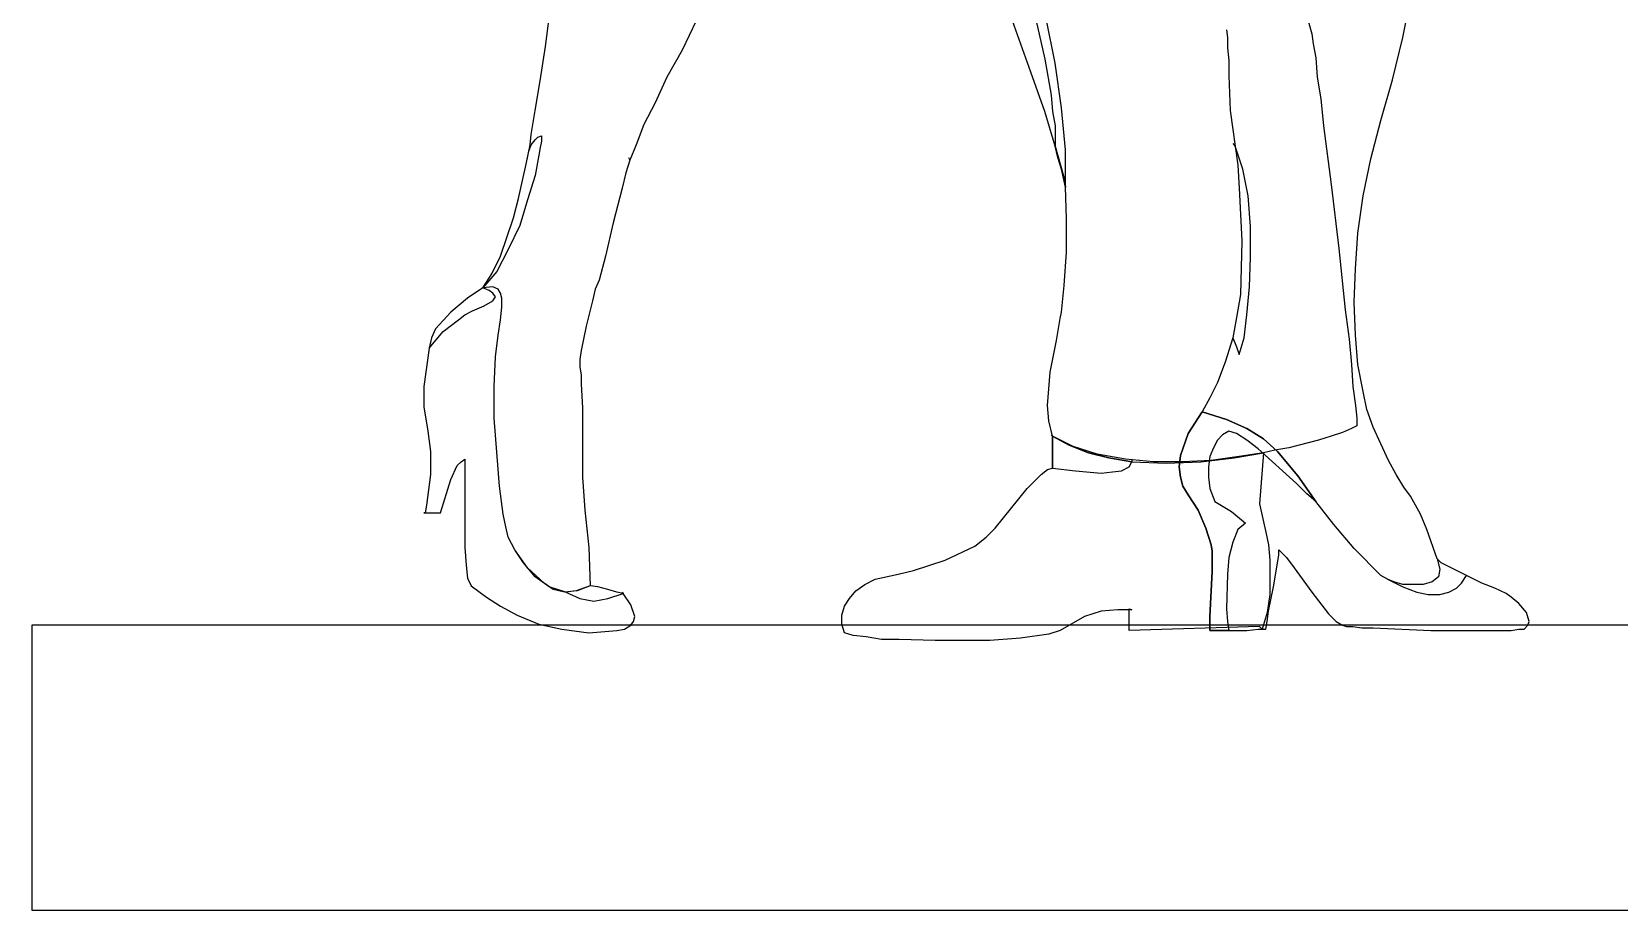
# Model space of a CAD drawing. Extents: x 0 to 10.6, y 0 to 13.5.
# Drawn here: x 0 to 6.34, y 0 to 3.51 of the extents above; entities that cross this region are included whole.
import ezdxf

# ---------------------------------------------------------------- set-up
doc = ezdxf.new("R2010")
doc.units = 0
doc.layers.add('CK_LEVEL_1', color=7, linetype='CONTINUOUS')

msp = doc.modelspace()

# ---------------------------------------------------------------- linework, layer by layer
at = {"layer": 'CK_LEVEL_1', "color": 2, "linetype": 'CONTINUOUS'}
for p, q in [((2.051099, 3.449112), (2.102121, 3.836882)), ((3.989949, 3.347068), (3.872598, 3.673611)), ((5.4747, 3.484828), (5.510416, 3.658304)), ((2.653163, 3.551157), (2.597038, 3.433806)), ((4.010358, 3.556259), (4.046074, 3.39809)), ((4.086892, 3.382783), (4.051176, 3.561362)), ((5.097134, 3.551157), (5.112441, 3.500135)), ((4.770591, 3.515441), (4.775694, 3.484828)), ((5.112441, 3.500135), (5.117543, 3.459317)), ((2.03069, 3.311352), (2.051099, 3.449112)), ((2.597038, 3.433806), (2.535811, 3.326659)), ((4.775694, 3.484828), (4.775694, 3.44401)), ((4.775694, 3.44401), (4.780796, 3.392988)), ((5.117543, 3.459317), (5.127748, 3.403192)), ((5.433882, 3.316454), (5.4747, 3.484828)), ((4.046074, 3.39809), (4.071585, 3.255227)), ((4.112403, 3.204205), (4.086892, 3.382783)), ((4.780796, 3.392988), (4.780796, 3.331761)), ((5.127748, 3.403192), (5.13285, 3.326659)), ((2.010281, 3.194), (2.03069, 3.311352)), ((2.535811, 3.326659), (2.489891, 3.224614)), ((4.046074, 3.188898), (3.989949, 3.347068)), ((4.780796, 3.331761), (4.785898, 3.194)), ((5.13285, 3.326659), (5.148157, 3.239921)), ((5.387962, 3.153183), (5.433882, 3.316454)), ((4.071585, 3.255227), (4.076687, 3.188898)), ((5.148157, 3.239921), (5.158361, 3.132774)), ((1.994974, 3.097058), (2.010281, 3.194)), ((2.489891, 3.224614), (2.443971, 3.137876)), ((4.086892, 3.051138), (4.046074, 3.188898)), ((4.076687, 3.188898), (4.086892, 3.132774)), ((4.127709, 3.035831), (4.112403, 3.204205)), ((4.785898, 3.194), (4.816511, 2.974604)), ((2.443971, 3.137876), (2.413358, 3.05624)), ((4.086892, 3.132774), (4.086892, 3.051138)), ((5.158361, 3.132774), (5.188975, 2.898071)), ((5.347144, 3.000115), (5.387962, 3.153183)), ((1.974565, 2.979706), (1.989872, 3.05624)), ((1.98477, 3.030729), (1.994974, 3.05624)), ((1.989872, 3.05624), (1.994974, 3.097058)), ((1.994974, 3.05624), (2.010281, 3.076649)), ((2.010281, 3.076649), (2.020486, 3.086853)), ((2.020486, 3.086853), (2.035792, 3.091956)), ((2.03069, 3.046036), (2.025588, 3.015422)), ((2.035792, 3.071547), (2.03069, 3.046036)), ((2.035792, 3.091956), (2.035792, 3.071547)), ((2.413358, 3.05624), (2.387847, 2.995013)), ((4.097096, 3.005218), (4.086892, 3.051138)), ((4.086892, 3.051138), (4.122607, 2.923582)), ((4.796102, 3.061342), (4.806307, 3.051138)), ((4.806307, 3.051138), (4.816511, 2.974604)), ((4.83692, 2.959298), (4.806307, 3.051138)), ((1.959259, 2.913377), (1.974565, 2.979706)), ((1.959259, 2.913377), (1.974565, 2.979706)), ((1.974565, 2.979706), (1.98477, 3.030729)), ((2.025588, 3.015422), (2.010281, 2.933786)), ((2.387847, 2.995013), (2.37254, 2.943991)), ((2.382744, 3.005218), (2.387847, 2.995013)), ((4.112403, 2.959298), (4.097096, 3.005218)), ((4.127709, 2.887866), (4.127709, 3.035831)), ((5.316531, 2.852151), (5.347144, 3.000115)), ((2.010281, 2.933786), (1.979668, 2.836844)), ((2.37254, 2.943991), (2.357233, 2.882764)), ((4.127709, 2.887866), (4.112403, 2.959298)), ((4.122607, 2.923582), (4.127709, 2.887866)), ((4.816511, 2.974604), (4.821614, 2.882764)), ((4.816511, 2.974604), (4.821614, 2.882764)), ((4.857329, 2.852151), (4.83692, 2.959298)), ((1.943952, 2.841946), (1.959259, 2.913377)), ((1.943952, 2.841946), (1.959259, 2.913377)), ((2.357233, 2.882764), (2.321518, 2.745004)), ((4.132812, 2.76031), (4.127709, 2.887866)), ((4.821614, 2.882764), (4.831818, 2.673572)), ((4.821614, 2.882764), (4.831818, 2.673572)), ((5.188975, 2.898071), (5.219588, 2.642959)), ((1.923543, 2.765413), (1.943952, 2.841946)), ((1.923543, 2.765413), (1.943952, 2.841946)), ((1.979668, 2.836844), (1.949054, 2.734799)), ((4.867534, 2.729697), (4.857329, 2.852151)), ((5.296122, 2.704186), (5.316531, 2.852151)), ((1.872521, 2.612345), (1.923543, 2.765413)), ((1.872521, 2.612345), (1.923543, 2.765413)), ((1.949054, 2.734799), (1.903134, 2.637857)), ((2.321518, 2.745004), (2.290904, 2.612345)), ((4.132812, 2.627652), (4.132812, 2.76031)), ((4.867534, 2.607243), (4.867534, 2.729697)), ((4.831818, 2.673572), (4.826716, 2.459278)), ((4.831818, 2.673572), (4.826716, 2.459278)), ((5.285917, 2.561323), (5.296122, 2.704186)), ((1.836805, 2.540914), (1.872521, 2.612345)), ((1.836805, 2.540914), (1.872521, 2.612345)), ((1.903134, 2.637857), (1.857214, 2.551119)), ((2.290904, 2.612345), (2.265393, 2.515403)), ((4.122607, 2.494994), (4.132812, 2.627652)), ((4.862432, 2.489892), (4.867534, 2.607243)), ((5.219588, 2.642959), (5.245099, 2.398051)), ((1.857214, 2.551119), (1.801089, 2.48479)), ((1.801089, 2.48479), (1.836805, 2.540914)), ((1.801089, 2.48479), (1.836805, 2.540914)), ((5.280815, 2.428665), (5.285917, 2.561323)), ((1.801089, 2.48479), (1.739862, 2.443972)), ((1.801089, 2.48479), (1.739862, 2.443972)), ((1.841907, 2.489892), (1.801089, 2.48479)), ((1.841907, 2.489892), (1.801089, 2.48479)), ((1.826601, 2.474585), (1.801089, 2.48479)), ((1.841907, 2.464381), (1.826601, 2.474585)), ((1.862316, 2.479687), (1.841907, 2.489892)), ((1.862316, 2.479687), (1.841907, 2.489892)), ((1.872521, 2.464381), (1.862316, 2.479687)), ((1.872521, 2.464381), (1.862316, 2.479687)), ((2.250086, 2.479687), (2.239882, 2.433767)), ((2.265393, 2.515403), (2.250086, 2.479687)), ((4.112403, 2.387847), (4.122607, 2.494994)), ((4.852227, 2.377643), (4.862432, 2.489892)), ((1.739862, 2.443972), (1.673533, 2.387847)), ((1.739862, 2.443972), (1.673533, 2.387847)), ((1.760271, 2.392949), (1.806192, 2.413358)), ((1.806192, 2.413358), (1.841907, 2.433767)), ((1.852112, 2.449074), (1.841907, 2.464381)), ((1.841907, 2.433767), (1.852112, 2.449074)), ((1.877623, 2.443972), (1.872521, 2.464381)), ((1.877623, 2.443972), (1.872521, 2.464381)), ((1.877623, 2.408256), (1.877623, 2.443972)), ((1.877623, 2.408256), (1.877623, 2.443972)), ((2.239882, 2.433767), (2.214371, 2.331722)), ((4.826716, 2.459278), (4.811409, 2.367438)), ((4.826716, 2.459278), (4.811409, 2.367438)), ((5.285917, 2.296007), (5.280815, 2.428665)), ((1.673533, 2.387847), (1.612307, 2.321518)), ((1.673533, 2.387847), (1.612307, 2.321518)), ((1.64292, 2.311313), (1.704147, 2.357234)), ((1.704147, 2.357234), (1.729658, 2.377643)), ((1.729658, 2.377643), (1.760271, 2.392949)), ((1.862316, 2.296007), (1.872521, 2.357234)), ((1.862316, 2.296007), (1.872521, 2.357234)), ((1.872521, 2.357234), (1.877623, 2.408256)), ((1.872521, 2.357234), (1.877623, 2.408256)), ((4.091994, 2.275598), (4.1073, 2.362336)), ((4.1073, 2.362336), (4.112403, 2.387847)), ((4.811409, 2.367438), (4.796102, 2.285802)), ((4.811409, 2.367438), (4.796102, 2.285802)), ((4.842023, 2.285802), (4.852227, 2.377643)), ((5.245099, 2.398051), (5.260406, 2.2807)), ((1.586795, 2.244984), (1.64292, 2.311313)), ((1.597, 2.285802), (1.586795, 2.244984)), ((1.597, 2.285802), (1.586795, 2.244984)), ((1.612307, 2.321518), (1.597, 2.285802)), ((1.612307, 2.321518), (1.597, 2.285802)), ((1.852112, 2.209269), (1.862316, 2.296007)), ((1.852112, 2.209269), (1.862316, 2.296007)), ((2.214371, 2.331722), (2.193962, 2.23478)), ((4.796102, 2.285802), (4.765489, 2.18886)), ((4.796102, 2.285802), (4.811409, 2.250087)), ((4.821614, 2.219473), (4.842023, 2.285802)), ((5.296122, 2.178655), (5.285917, 2.296007)), ((1.586795, 2.244984), (1.566386, 2.091917)), ((2.193962, 2.23478), (2.188859, 2.199064)), ((4.066483, 2.148042), (4.091994, 2.275598)), ((4.811409, 2.250087), (4.821614, 2.219473)), ((5.260406, 2.2807), (5.270611, 2.178655)), ((1.847009, 2.091917), (1.852112, 2.209269)), ((1.847009, 2.091917), (1.852112, 2.209269)), ((2.188859, 2.199064), (2.188859, 2.168451)), ((2.188859, 2.168451), (2.193962, 2.137837)), ((4.765489, 2.18886), (4.734876, 2.107224)), ((5.270611, 2.178655), (5.275713, 2.091917)), ((5.316531, 2.071508), (5.296122, 2.178655)), ((2.193962, 2.137837), (2.193962, 2.102122)), ((2.193962, 2.102122), (2.199064, 2.005179)), ((4.056278, 2.015384), (4.066483, 2.148042)), ((4.734876, 2.107224), (4.704262, 2.045997)), ((1.566386, 2.091917), (1.566386, 2.010281)), ((1.847009, 1.964361), (1.847009, 2.091917)), ((1.847009, 1.964361), (1.847009, 2.091917)), ((4.704262, 2.045997), (4.673649, 1.989873)), ((5.275713, 2.091917), (5.285917, 2.015384)), ((5.331837, 2.000077), (5.316531, 2.071508)), ((1.566386, 2.010281), (1.581693, 1.913339)), ((2.199064, 2.005179), (2.199064, 1.729658)), ((4.06138, 1.954157), (4.056278, 2.015384)), ((4.673649, 1.989873), (4.617524, 1.903134)), ((4.617524, 1.903134), (4.673649, 1.989873)), ((4.770591, 1.959259), (4.673649, 1.989873)), ((4.673649, 1.989873), (4.770591, 1.959259)), ((5.285917, 2.015384), (5.291019, 1.964361)), ((5.357349, 1.928646), (5.331837, 2.000077)), ((1.581693, 1.913339), (1.591898, 1.831703)), ((1.867418, 1.693943), (1.847009, 1.964361)), ((1.867418, 1.693943), (1.847009, 1.964361)), ((4.076687, 1.89293), (4.06138, 1.954157)), ((4.617524, 1.903134), (4.586911, 1.816396)), ((4.586911, 1.816396), (4.617524, 1.903134)), ((4.780796, 1.913339), (4.755285, 1.898032)), ((4.852227, 1.923543), (4.770591, 1.959259)), ((4.770591, 1.959259), (4.852227, 1.923543)), ((4.811409, 1.903134), (4.780796, 1.913339)), ((4.852227, 1.877623), (4.811409, 1.903134)), ((4.918556, 1.882726), (4.852227, 1.923543)), ((4.852227, 1.923543), (4.918556, 1.882726)), ((5.234895, 1.908237), (5.188975, 1.89293)), ((5.270611, 1.923543), (5.234895, 1.908237)), ((5.291019, 1.933748), (5.270611, 1.923543)), ((5.291019, 1.964361), (5.291019, 1.933748)), ((5.418575, 1.795988), (5.357349, 1.928646)), ((4.071585, 1.898032), (4.076687, 1.89293)), ((4.076687, 1.89293), (4.143016, 1.857214)), ((4.076687, 1.765374), (4.076687, 1.89293)), ((4.143016, 1.857214), (4.076687, 1.89293)), ((4.076687, 1.89293), (4.076687, 1.765374)), ((4.158323, 1.852112), (4.076687, 1.89293)), ((4.143016, 1.857214), (4.21955, 1.826601)), ((4.21955, 1.826601), (4.143016, 1.857214)), ((4.255265, 1.821499), (4.158323, 1.852112)), ((4.719569, 1.84701), (4.704262, 1.811294)), ((4.734876, 1.877623), (4.719569, 1.84701)), ((4.755285, 1.898032), (4.734876, 1.877623)), ((4.898147, 1.841908), (4.852227, 1.877623)), ((5.051214, 1.704147), (4.898147, 1.841908)), ((4.974681, 1.831703), (4.918556, 1.882726)), ((4.918556, 1.882726), (4.974681, 1.831703)), ((5.020601, 1.84701), (4.964476, 1.836805)), ((5.137952, 1.877623), (5.020601, 1.84701)), ((5.188975, 1.89293), (5.137952, 1.877623)), ((1.591898, 1.831703), (1.591898, 1.739863)), ((1.673533, 1.719454), (1.699045, 1.775579)), ((1.699045, 1.775579), (1.714351, 1.790885)), ((1.714351, 1.790885), (1.729658, 1.80109)), ((1.729658, 1.80109), (1.729658, 1.449035)), ((4.21955, 1.826601), (4.301185, 1.806192)), ((4.301185, 1.806192), (4.21955, 1.826601)), ((4.367515, 1.80109), (4.255265, 1.821499)), ((4.301185, 1.806192), (4.393026, 1.790885)), ((4.393026, 1.790885), (4.301185, 1.806192)), ((4.479764, 1.790885), (4.367515, 1.80109)), ((4.382821, 1.770476), (4.393026, 1.790885)), ((4.393026, 1.80109), (4.393026, 1.790885)), ((4.393026, 1.790885), (4.530786, 1.785783)), ((4.597115, 1.790885), (4.479764, 1.790885)), ((4.530786, 1.785783), (4.668547, 1.790885)), ((4.586911, 1.816396), (4.581809, 1.770476)), ((4.581809, 1.770476), (4.586911, 1.816396)), ((4.709364, 1.795988), (4.597115, 1.790885)), ((4.668547, 1.790885), (4.801205, 1.806192)), ((4.704262, 1.811294), (4.69916, 1.770476)), ((4.821614, 1.811294), (4.709364, 1.795988)), ((4.801205, 1.806192), (4.918556, 1.826601)), ((4.918556, 1.826601), (4.821614, 1.811294)), ((4.918556, 1.826601), (4.903249, 1.622511)), ((4.964476, 1.836805), (4.918556, 1.826601)), ((5.056317, 1.734761), (4.974681, 1.831703)), ((4.974681, 1.831703), (5.056317, 1.734761)), ((5.449189, 1.739863), (5.418575, 1.795988)), ((1.591898, 1.739863), (1.576591, 1.617409)), ((1.632716, 1.586796), (1.673533, 1.719454)), ((2.199064, 1.729658), (2.209268, 1.597)), ((3.974642, 1.683738), (4.030767, 1.739863)), ((4.030767, 1.739863), (4.056278, 1.760272)), ((4.056278, 1.760272), (4.076687, 1.765374)), ((4.076687, 1.765374), (4.168527, 1.75517)), ((4.168527, 1.75517), (4.270572, 1.744965)), ((4.270572, 1.744965), (4.316492, 1.750067)), ((4.316492, 1.750067), (4.352208, 1.75517)), ((4.352208, 1.75517), (4.382821, 1.770476)), ((4.581809, 1.770476), (4.586911, 1.729658)), ((4.586911, 1.729658), (4.581809, 1.770476)), ((4.586911, 1.729658), (4.597115, 1.693943)), ((4.597115, 1.693943), (4.586911, 1.729658)), ((4.69916, 1.770476), (4.69916, 1.729658)), ((4.69916, 1.729658), (4.704262, 1.683738)), ((5.127748, 1.632716), (5.056317, 1.734761)), ((5.056317, 1.734761), (5.127748, 1.632716)), ((5.479802, 1.688841), (5.449189, 1.739863)), ((1.882725, 1.581694), (1.867418, 1.693943)), ((1.882725, 1.581694), (1.867418, 1.693943)), ((3.847086, 1.525569), (3.974642, 1.683738)), ((4.597115, 1.693943), (4.617524, 1.658227)), ((4.617524, 1.658227), (4.597115, 1.693943)), ((4.617524, 1.658227), (4.658342, 1.597)), ((4.658342, 1.597), (4.617524, 1.658227)), ((4.704262, 1.683738), (4.724671, 1.632716)), ((5.092032, 1.663329), (5.051214, 1.704147)), ((5.127748, 1.632716), (5.092032, 1.663329)), ((5.505313, 1.653125), (5.479802, 1.688841)), ((5.546131, 1.581694), (5.505313, 1.653125)), ((1.571489, 1.586796), (1.566386, 1.586796)), ((1.566386, 1.586796), (1.632716, 1.586796)), ((1.576591, 1.617409), (1.571489, 1.586796)), ((2.209268, 1.597), (2.224575, 1.449035)), ((4.658342, 1.597), (4.688955, 1.525569)), ((4.688955, 1.525569), (4.658342, 1.597)), ((4.724671, 1.632716), (4.791, 1.591898)), ((4.791, 1.591898), (4.847125, 1.545978)), ((4.903249, 1.622511), (4.918556, 1.55108)), ((5.199179, 1.540876), (5.127748, 1.632716)), ((1.89293, 1.530671), (1.882725, 1.581694)), ((1.89293, 1.530671), (1.882725, 1.581694)), ((1.903134, 1.489853), (1.89293, 1.530671)), ((1.903134, 1.489853), (1.89293, 1.530671)), ((3.811371, 1.489853), (3.847086, 1.525569)), ((4.688955, 1.525569), (4.709364, 1.45924)), ((4.709364, 1.45924), (4.688955, 1.525569)), ((4.847125, 1.545978), (4.816511, 1.520467)), ((4.918556, 1.55108), (4.928761, 1.510262)), ((5.280815, 1.443933), (5.199179, 1.540876)), ((5.571642, 1.520467), (5.546131, 1.581694)), ((1.928645, 1.438831), (1.903134, 1.489853)), ((1.928645, 1.438831), (1.903134, 1.489853)), ((3.765451, 1.454138), (3.811371, 1.489853)), ((4.709364, 1.45924), (4.714467, 1.433729)), ((4.714467, 1.433729), (4.709364, 1.45924)), ((4.796102, 1.469444), (4.780796, 1.408217)), ((4.816511, 1.520467), (4.796102, 1.469444)), ((4.928761, 1.510262), (4.938965, 1.45924)), ((4.938965, 1.45924), (4.944067, 1.398013)), ((5.61246, 1.403115), (5.571642, 1.520467)), ((1.729658, 1.449035), (1.73476, 1.377604)), ((1.964361, 1.387809), (1.928645, 1.438831)), ((1.979668, 1.3674), (1.928645, 1.438831)), ((2.224575, 1.449035), (2.229677, 1.295968)), ((3.520543, 1.357195), (3.648099, 1.398013)), ((3.648099, 1.398013), (3.765451, 1.454138)), ((4.714467, 1.433729), (4.714467, 1.352093)), ((4.714467, 1.352093), (4.714467, 1.433729)), ((4.780796, 1.408217), (4.775694, 1.341888)), ((4.944067, 1.398013), (4.944067, 1.260253)), ((4.959374, 1.290866), (4.979783, 1.418422)), ((4.979783, 1.418422), (4.979783, 1.438831)), ((4.979783, 1.438831), (5.010396, 1.408217)), ((5.010396, 1.408217), (5.04101, 1.3674)), ((5.387962, 1.336786), (5.280815, 1.443933)), ((5.627767, 1.387809), (5.61246, 1.403115)), ((5.61246, 1.403115), (5.622665, 1.362297)), ((5.627767, 1.387809), (5.61246, 1.403115)), ((5.61246, 1.403115), (5.622665, 1.362297)), ((1.73476, 1.377604), (1.739862, 1.326582)), ((2.010281, 1.331684), (1.964361, 1.387809)), ((2.045997, 1.306173), (1.979668, 1.3674)), ((2.066406, 1.290866), (2.010281, 1.331684)), ((3.367476, 1.321479), (3.459316, 1.341888)), ((3.459316, 1.341888), (3.520543, 1.357195)), ((4.714467, 1.352093), (4.704262, 1.173515)), ((4.704262, 1.173515), (4.714467, 1.352093)), ((4.775694, 1.341888), (4.770591, 1.204128)), ((5.04101, 1.3674), (5.112441, 1.270457)), ((5.413473, 1.321479), (5.387962, 1.336786)), ((5.617563, 1.331684), (5.592051, 1.311275)), ((5.617563, 1.331684), (5.592051, 1.311275)), ((5.622665, 1.362297), (5.617563, 1.331684)), ((5.622665, 1.362297), (5.617563, 1.331684)), ((5.729812, 1.336786), (5.627767, 1.387809)), ((5.791039, 1.306173), (5.627767, 1.387809)), ((5.709403, 1.306173), (5.729812, 1.336786)), ((1.739862, 1.326582), (1.755169, 1.295968)), ((1.755169, 1.295968), (1.816396, 1.250048)), ((2.081712, 1.280662), (2.045997, 1.306173)), ((2.132735, 1.270457), (2.066406, 1.290866)), ((2.127633, 1.270457), (2.081712, 1.280662)), ((2.178655, 1.275559), (2.127633, 1.270457)), ((2.173553, 1.275559), (2.132735, 1.270457)), ((2.173553, 1.275559), (2.132735, 1.270457)), ((2.132735, 1.270457), (2.188859, 1.244946)), ((2.229677, 1.295968), (2.173553, 1.275559)), ((2.229677, 1.295968), (2.173553, 1.275559)), ((2.229677, 1.295968), (2.178655, 1.275559)), ((2.260291, 1.290866), (2.229677, 1.295968)), ((2.260291, 1.290866), (2.229677, 1.295968)), ((2.301109, 1.280662), (2.260291, 1.290866)), ((2.301109, 1.280662), (2.260291, 1.290866)), ((2.336824, 1.270457), (2.301109, 1.280662)), ((2.336824, 1.270457), (2.301109, 1.280662)), ((2.362335, 1.265355), (2.336824, 1.270457)), ((2.362335, 1.265355), (2.336824, 1.270457)), ((2.357233, 1.270457), (2.362335, 1.265355)), ((3.265431, 1.244946), (3.290943, 1.275559)), ((3.290943, 1.275559), (3.326658, 1.301071)), ((3.326658, 1.301071), (3.367476, 1.321479)), ((4.938965, 1.193924), (4.959374, 1.290866)), ((5.112441, 1.270457), (5.17877, 1.183719)), ((5.438984, 1.311275), (5.413473, 1.321479)), ((5.438984, 1.311275), (5.413473, 1.321479)), ((5.413473, 1.321479), (5.4747, 1.290866)), ((5.4747, 1.301071), (5.438984, 1.311275)), ((5.4747, 1.301071), (5.438984, 1.311275)), ((5.556336, 1.301071), (5.4747, 1.301071)), ((5.556336, 1.301071), (5.4747, 1.301071)), ((5.4747, 1.290866), (5.530825, 1.270457)), ((5.530825, 1.270457), (5.576745, 1.260253)), ((5.592051, 1.311275), (5.556336, 1.301071)), ((5.592051, 1.311275), (5.556336, 1.301071)), ((5.622665, 1.260253), (5.658381, 1.270457)), ((5.658381, 1.270457), (5.688994, 1.285764)), ((5.688994, 1.285764), (5.709403, 1.306173)), ((5.842061, 1.285764), (5.791039, 1.306173)), ((5.887981, 1.265355), (5.842061, 1.285764)), ((1.816396, 1.250048), (1.872521, 1.214332)), ((1.872521, 1.214332), (1.93885, 1.178617)), ((2.188859, 1.244946), (2.244984, 1.234741)), ((2.244984, 1.234741), (2.301109, 1.244946)), ((2.301109, 1.244946), (2.362335, 1.265355)), ((2.392949, 1.219435), (2.362335, 1.265355)), ((2.408256, 1.173515), (2.392949, 1.219435)), ((3.234818, 1.178617), (3.245022, 1.214332)), ((3.245022, 1.214332), (3.265431, 1.244946)), ((4.944067, 1.260253), (4.933863, 1.188821)), ((5.576745, 1.260253), (5.622665, 1.260253)), ((5.90839, 1.250048), (5.887981, 1.265355)), ((5.939004, 1.224537), (5.90839, 1.250048)), ((5.969617, 1.188821), (5.939004, 1.224537)), ((1.93885, 1.178617), (2.025588, 1.142901)), ((2.025588, 1.142901), (2.117428, 1.122492)), ((2.392949, 1.137799), (2.403153, 1.153106)), ((2.403153, 1.153106), (2.408256, 1.173515)), ((3.234818, 1.142901), (3.234818, 1.178617)), ((3.245022, 1.107186), (3.234818, 1.142901)), ((4.204243, 1.173515), (4.1073, 1.11739)), ((4.270572, 1.193924), (4.204243, 1.173515)), ((4.336901, 1.199026), (4.270572, 1.193924)), ((4.393026, 1.199026), (4.336901, 1.199026)), ((4.382821, 1.11739), (4.382821, 1.204128)), ((4.382821, 1.204128), (4.393026, 1.199026)), ((4.704262, 1.173515), (4.704262, 1.11739)), ((4.704262, 1.11739), (4.704262, 1.173515)), ((4.770591, 1.204128), (4.775694, 1.153106)), ((4.775694, 1.153106), (4.780796, 1.11739)), ((4.933863, 1.188821), (4.913454, 1.122492)), ((4.928761, 1.122492), (4.933863, 1.153106)), ((4.933863, 1.153106), (4.938965, 1.193924)), ((5.17877, 1.183719), (5.209384, 1.153106)), ((5.209384, 1.153106), (5.234895, 1.137799)), ((5.979821, 1.153106), (5.969617, 1.188821)), ((5.974719, 1.137799), (5.979821, 1.153106)), ((10.576937, 1.137799), (0, 1.137799)), ((0, 1.137799), (0, 0)), ((2.117428, 1.122492), (2.224575, 1.107186)), ((2.224575, 1.107186), (2.336824, 1.11739)), ((2.336824, 1.11739), (2.367438, 1.122492)), ((2.367438, 1.122492), (2.392949, 1.137799)), ((3.280738, 1.096981), (3.245022, 1.107186)), ((3.33176, 1.091879), (3.280738, 1.096981)), ((3.392987, 1.081674), (3.33176, 1.091879)), ((3.464419, 1.081674), (3.392987, 1.081674)), ((3.607281, 1.076572), (3.464419, 1.081674)), ((3.949131, 1.086777), (3.826677, 1.076572)), ((4.06138, 1.102083), (3.949131, 1.086777)), ((4.1073, 1.11739), (4.06138, 1.102083)), ((4.903249, 1.132697), (4.382821, 1.11739)), ((4.704262, 1.11739), (4.852227, 1.11739)), ((4.780796, 1.11739), (4.704262, 1.11739)), ((4.852227, 1.11739), (4.898147, 1.122492)), ((4.898147, 1.122492), (4.928761, 1.122492)), ((4.913454, 1.122492), (4.903249, 1.132697)), ((5.234895, 1.137799), (5.250202, 1.132697)), ((5.250202, 1.132697), (5.275713, 1.132697)), ((5.275713, 1.132697), (5.311428, 1.127594)), ((5.311428, 1.127594), (5.357349, 1.127594)), ((5.357349, 1.127594), (5.586949, 1.11739)), ((5.586949, 1.11739), (5.90839, 1.11739)), ((5.90839, 1.11739), (5.939004, 1.122492)), ((5.939004, 1.122492), (5.959413, 1.122492)), ((5.959413, 1.122492), (5.974719, 1.137799)), ((3.826677, 1.076572), (3.607281, 1.076572)), ((0, 0), (10.576937, 0))]:
    msp.add_line(p, q, dxfattribs=at)

doc.saveas('drawing.dxf')
